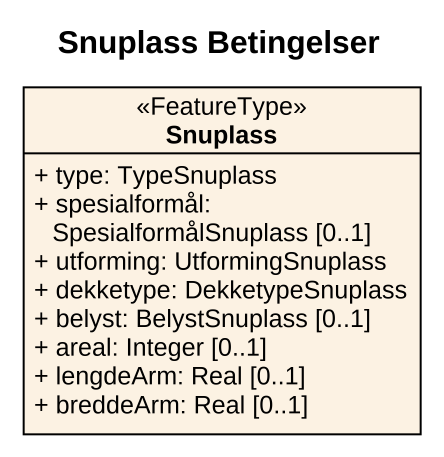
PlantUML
@startuml
title Snuplass Betingelser
hide circle
hide empty members
skinparam classAttributeIconSize 0
class Snuplass <<FeatureType>> {
  + type: TypeSnuplass
  + spesialformål: SpesialformålSnuplass [0..1]
  + utforming: UtformingSnuplass
  + dekketype: DekketypeSnuplass
  + belyst: BelystSnuplass [0..1]
  + areal: Integer [0..1]
  + lengdeArm: Real [0..1]
  + breddeArm: Real [0..1]
}
@enduml
